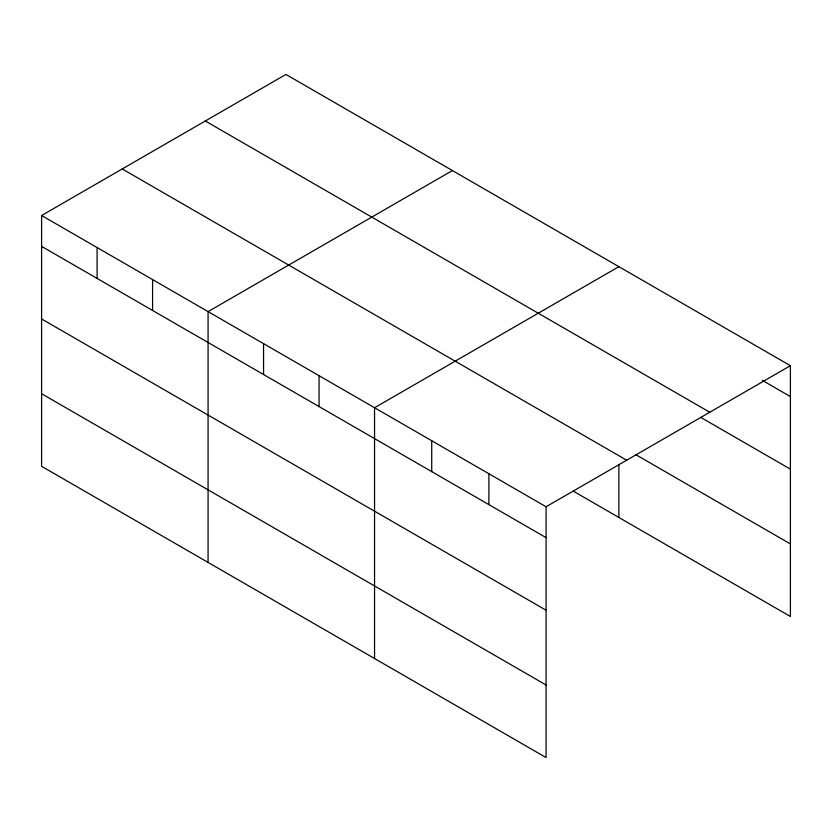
<?xml version="1.0" encoding="UTF-8"?>
<svg xmlns="http://www.w3.org/2000/svg" width="832" height="832" viewBox="0 0 832 832"><rect width="100%" height="100%" fill="white"/><g stroke="black" fill="none" stroke-linecap="round" stroke-linejoin="round"><path stroke-width="1.25" d="M41.6 215.509L546.073 506.761L546.073 757.557L41.6 466.305L41.6 215.509L285.927 74.443L790.4 365.695L790.4 616.491L573.373 491.202M452.41 170.55L208.073 311.615L208.073 562.422M618.883 266.666L374.546 407.732L374.546 658.528M546.073 506.761L790.4 365.695M762.372 380.401L790.4 396.583M205.306 120.994L709.769 412.246M700.721 417.373L790.4 469.154M635.7 454.605L790.4 543.92M122.231 168.958L626.694 460.21M41.6 246.386L546.073 537.638M41.6 318.958L546.073 610.22M41.6 393.734L546.073 684.986M618.883 464.339L618.883 517.473M488.894 473.751L488.894 504.639M431.725 440.742L431.725 471.63M319.062 375.69L319.062 406.578M263.567 343.658L263.567 374.546M152.578 279.583L152.578 310.461M97.094 247.541L97.094 278.429"/></g></svg>
